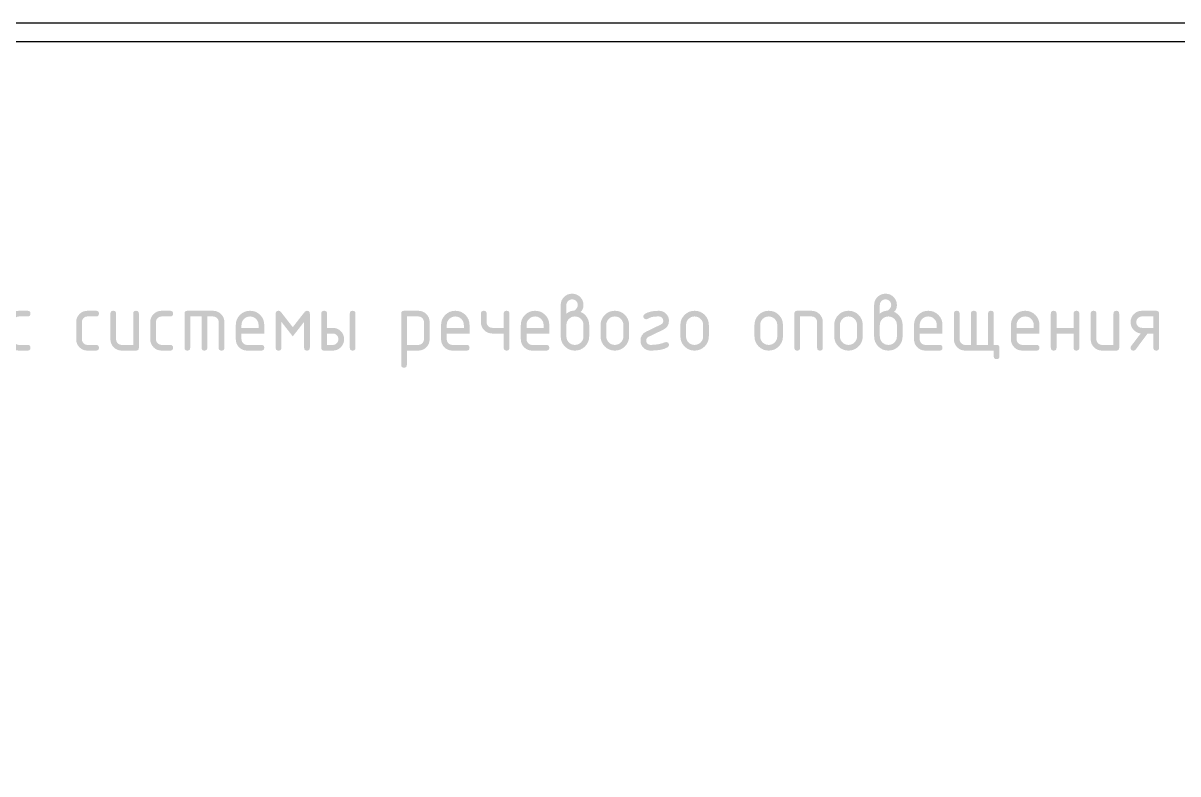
# Model space of a CAD drawing. Header units: millimetres. Extents: x 0 to 420, y 0 to 297.
# Drawn here: x 216.9 to 323, y 227.9 to 296.9 of the extents above; entities that cross this region are included whole.
import ezdxf

# ---------------------------------------------------------------- set-up
doc = ezdxf.new("R2010")
doc.units = ezdxf.units.MM
doc.layers.get('0').update_dxf_attribs({"linetype": 'CONTINUOUS'})

msp = doc.modelspace()

# ---------------------------------------------------------------- hatches: boundary and pattern name
at = {"true_color": 0x000007}
h = msp.add_hatch(color=0, dxfattribs=at)
h.paths.add_polyline_path([(266.849306, 270.226344), (267.012001, 270.340652), (267.167771, 270.422301), (267.31672, 270.47129), (267.45895, 270.48762), (267.538618, 270.498997), (267.615496, 270.533164), (267.689479, 270.590171), (267.760465, 270.670072), (267.8612, 270.840397), (267.894962, 271.010723), (267.885557, 271.117159), (267.857341, 271.21481), (267.810316, 271.303573), (267.74448, 271.383344), (267.664709, 271.44918), (267.575946, 271.496206), (267.478295, 271.524421), (267.371858, 271.533826), (267.266852, 271.524232), (267.170114, 271.495517), (267.081644, 271.447785), (267.001442, 271.38114), (266.934883, 271.300628), (266.88734, 271.212054), (266.858815, 271.115419), (266.849306, 271.010723)], flags=0)
h.paths.add_polyline_path([(268.156238, 270.380684), (268.327192, 270.294281), (268.479594, 270.185554), (268.613497, 270.054502), (268.72895, 269.901127), (268.821641, 269.732661), (268.887976, 269.556341), (268.927853, 269.372167), (268.941168, 269.180137), (268.941168, 268.134482), (268.917208, 267.871328), (268.845395, 267.629155), (268.725833, 267.407859), (268.558625, 267.207337), (268.357285, 267.040939), (268.136049, 266.922084), (267.894867, 266.85077), (267.633686, 266.826999), (267.370532, 266.850873), (267.128359, 266.922497), (266.907063, 267.04187), (266.706542, 267.208991), (266.540143, 267.410107), (266.421288, 267.631429), (266.349974, 267.872904), (266.326203, 268.134482), (266.326203, 271.010723), (266.345229, 271.222088), (266.40234, 271.416348), (266.497588, 271.593556), (266.631025, 271.753761), (266.791739, 271.886242), (266.968782, 271.981), (267.162155, 272.03793), (267.371858, 272.056929), (267.583224, 272.037818), (267.777484, 271.980517), (267.954691, 271.88508), (268.114897, 271.751556), (268.247378, 271.590843), (268.342135, 271.413799), (268.399065, 271.220426), (268.418065, 271.010723), (268.401649, 270.822517), (268.35247, 270.654776), (268.270632, 270.507498)], flags=0)
h.paths.add_polyline_path([(268.418065, 268.134482), (268.418065, 269.180137), (268.403802, 269.336708), (268.361014, 269.481445), (268.289701, 269.614296), (268.189862, 269.735211), (268.069551, 269.835773), (267.936785, 269.907603), (267.791514, 269.950701), (267.633686, 269.965068), (267.475461, 269.950701), (267.329897, 269.907603), (267.197046, 269.835773), (267.076958, 269.735211), (266.977206, 269.614296), (266.906082, 269.481445), (266.863483, 269.336708), (266.849306, 269.180137), (266.849306, 268.134482), (266.863483, 267.976257), (266.906082, 267.830693), (266.977206, 267.697842), (267.076958, 267.577754), (267.197046, 267.478001), (267.329897, 267.406877), (267.475461, 267.364279), (267.633686, 267.350102), (267.791514, 267.364468), (267.936785, 267.407566), (268.069551, 267.479397), (268.189862, 267.579959), (268.289701, 267.700787), (268.361014, 267.833449), (268.403802, 267.977997)], flags=0)
h = msp.add_hatch(color=0, dxfattribs=at)
h.paths.add_polyline_path([(295.641586, 270.226344), (295.80428, 270.340652), (295.96005, 270.422301), (296.108999, 270.47129), (296.25123, 270.48762), (296.330898, 270.498997), (296.407775, 270.533164), (296.481758, 270.590171), (296.552744, 270.670072), (296.653479, 270.840397), (296.687241, 271.010723), (296.677836, 271.117159), (296.649621, 271.21481), (296.602595, 271.303573), (296.536759, 271.383344), (296.456988, 271.44918), (296.368225, 271.496206), (296.270574, 271.524421), (296.164138, 271.533826), (296.059131, 271.524232), (295.962393, 271.495517), (295.873923, 271.447785), (295.793721, 271.38114), (295.727162, 271.300628), (295.679619, 271.212054), (295.651094, 271.115419), (295.641586, 271.010723)], flags=0)
h.paths.add_polyline_path([(296.948517, 270.380684), (297.119471, 270.294281), (297.271874, 270.185554), (297.405776, 270.054502), (297.52123, 269.901127), (297.61392, 269.732661), (297.680255, 269.556341), (297.720132, 269.372167), (297.733448, 269.180137), (297.733448, 268.134482), (297.709487, 267.871328), (297.637674, 267.629155), (297.518112, 267.407859), (297.350904, 267.207337), (297.149564, 267.040939), (296.928329, 266.922084), (296.687146, 266.85077), (296.425965, 266.826999), (296.162811, 266.850873), (295.920638, 266.922497), (295.699343, 267.04187), (295.498821, 267.208991), (295.332423, 267.410107), (295.213567, 267.631429), (295.142253, 267.872904), (295.118482, 268.134482), (295.118482, 271.010723), (295.137508, 271.222088), (295.194619, 271.416348), (295.289867, 271.593556), (295.423304, 271.753761), (295.584018, 271.886242), (295.761062, 271.981), (295.954435, 272.03793), (296.164138, 272.056929), (296.375503, 272.037818), (296.569763, 271.980517), (296.74697, 271.88508), (296.907176, 271.751556), (297.039657, 271.590843), (297.134414, 271.413799), (297.191345, 271.220426), (297.210344, 271.010723), (297.193928, 270.822517), (297.14475, 270.654776), (297.062911, 270.507498)], flags=0)
h.paths.add_polyline_path([(297.210344, 268.134482), (297.210344, 269.180137), (297.196082, 269.336708), (297.153294, 269.481445), (297.08198, 269.614296), (296.982141, 269.735211), (296.86183, 269.835773), (296.729064, 269.907603), (296.583793, 269.950701), (296.425965, 269.965068), (296.26774, 269.950701), (296.122176, 269.907603), (295.989325, 269.835773), (295.869238, 269.735211), (295.769485, 269.614296), (295.698361, 269.481445), (295.655762, 269.336708), (295.641586, 269.180137), (295.641586, 268.134482), (295.655762, 267.976257), (295.698361, 267.830693), (295.769485, 267.697842), (295.869238, 267.577754), (295.989325, 267.478001), (296.122176, 267.406877), (296.26774, 267.364279), (296.425965, 267.350102), (296.583793, 267.364468), (296.729064, 267.407566), (296.86183, 267.479397), (296.982141, 267.579959), (297.08198, 267.700787), (297.153294, 267.833449), (297.196082, 267.977997)], flags=0)
for points in [[(216.048482, 269.441964), (216.048482, 267.873206), (216.058102, 267.769543), (216.086998, 267.673528), (216.135221, 267.585161), (216.202822, 267.504443), (216.283532, 267.436841), (216.371838, 267.388618), (216.46769, 267.359723), (216.571034, 267.350102), (217.355413, 267.350102), (217.469808, 267.333686), (217.551646, 267.284508), (217.600825, 267.202669), (217.61724, 267.088275), (217.600825, 266.973967), (217.551646, 266.892318), (217.469808, 266.843329), (217.355413, 266.826999), (216.571034, 266.826999), (216.359591, 266.845921), (216.165202, 266.902722), (215.987969, 266.997454), (215.827996, 267.130167), (215.695601, 267.29014), (215.601033, 267.467373), (215.544292, 267.661763), (215.525378, 267.873206), (215.525378, 269.441964), (215.544292, 269.653321), (215.601033, 269.847521), (215.695601, 270.024564), (215.827996, 270.184451), (215.987969, 270.316932), (216.165202, 270.41169), (216.359591, 270.46862), (216.571034, 270.48762), (217.355413, 270.48762), (217.469808, 270.47129), (217.551646, 270.422301), (217.600825, 270.340652), (217.61724, 270.226344), (217.600825, 270.112035), (217.551646, 270.030387), (217.469808, 269.981397), (217.355413, 269.965068), (216.571034, 269.965068), (216.466027, 269.955473), (216.369289, 269.926758), (216.280819, 269.879026), (216.200617, 269.812381), (216.134058, 269.731869), (216.086516, 269.643296), (216.05799, 269.546661)], [(222.336638, 269.441964), (222.336638, 267.873206), (222.346258, 267.769543), (222.375154, 267.673528), (222.423376, 267.585161), (222.490978, 267.504443), (222.571688, 267.436841), (222.659994, 267.388618), (222.755845, 267.359723), (222.85919, 267.350102), (223.643569, 267.350102), (223.757963, 267.333686), (223.839802, 267.284508), (223.88898, 267.202669), (223.905396, 267.088275), (223.88898, 266.973967), (223.839802, 266.892318), (223.757963, 266.843329), (223.643569, 266.826999), (222.85919, 266.826999), (222.647747, 266.845921), (222.453357, 266.902722), (222.276124, 266.997454), (222.116151, 267.130167), (221.983756, 267.29014), (221.889189, 267.467373), (221.832448, 267.661763), (221.813534, 267.873206), (221.813534, 269.441964), (221.832448, 269.653321), (221.889189, 269.847521), (221.983756, 270.024564), (222.116151, 270.184451), (222.276124, 270.316932), (222.453357, 270.41169), (222.647747, 270.46862), (222.85919, 270.48762), (223.643569, 270.48762), (223.757963, 270.47129), (223.839802, 270.422301), (223.88898, 270.340652), (223.905396, 270.226344), (223.88898, 270.112035), (223.839802, 270.030387), (223.757963, 269.981397), (223.643569, 269.965068), (222.85919, 269.965068), (222.754183, 269.955473), (222.657445, 269.926758), (222.568975, 269.879026), (222.488773, 269.812381), (222.422214, 269.731869), (222.374671, 269.643296), (222.346146, 269.546661)], [(227.572577, 270.226344), (227.572577, 267.088275), (227.556162, 266.973967), (227.506983, 266.892318), (227.425145, 266.843329), (227.31075, 266.826999), (226.003268, 266.826999), (225.791825, 266.845921), (225.597435, 266.902722), (225.420202, 266.997454), (225.260229, 267.130167), (225.127834, 267.29014), (225.033266, 267.467373), (224.976526, 267.661763), (224.957612, 267.873206), (224.957612, 270.226344), (224.973942, 270.340652), (225.022931, 270.422301), (225.10458, 270.47129), (225.218888, 270.48762), (225.333283, 270.47129), (225.415121, 270.422301), (225.4643, 270.340652), (225.480715, 270.226344), (225.480715, 267.873206), (225.490336, 267.769543), (225.519232, 267.673528), (225.567454, 267.585161), (225.635056, 267.504443), (225.715766, 267.436841), (225.804072, 267.388618), (225.899923, 267.359723), (226.003268, 267.350102), (227.049474, 267.350102), (227.049474, 270.226344), (227.065804, 270.340652), (227.114793, 270.422301), (227.196442, 270.47129), (227.31075, 270.48762), (227.425145, 270.47129), (227.506983, 270.422301), (227.556162, 270.340652)], [(229.144744, 269.441964), (229.144744, 267.873206), (229.154365, 267.769543), (229.18326, 267.673528), (229.231483, 267.585161), (229.299085, 267.504443), (229.379794, 267.436841), (229.468101, 267.388618), (229.563952, 267.359723), (229.667296, 267.350102), (230.451676, 267.350102), (230.56607, 267.333686), (230.647908, 267.284508), (230.697087, 267.202669), (230.713503, 267.088275), (230.697087, 266.973967), (230.647908, 266.892318), (230.56607, 266.843329), (230.451676, 266.826999), (229.667296, 266.826999), (229.455854, 266.845921), (229.261464, 266.902722), (229.084231, 266.997454), (228.924258, 267.130167), (228.791863, 267.29014), (228.697295, 267.467373), (228.640555, 267.661763), (228.621641, 267.873206), (228.621641, 269.441964), (228.640555, 269.653321), (228.697295, 269.847521), (228.791863, 270.024564), (228.924258, 270.184451), (229.084231, 270.316932), (229.261464, 270.41169), (229.455854, 270.46862), (229.667296, 270.48762), (230.451676, 270.48762), (230.56607, 270.47129), (230.647908, 270.422301), (230.697087, 270.340652), (230.713503, 270.226344), (230.697087, 270.112035), (230.647908, 270.030387), (230.56607, 269.981397), (230.451676, 269.965068), (229.667296, 269.965068), (229.56229, 269.955473), (229.465552, 269.926758), (229.377081, 269.879026), (229.29688, 269.812381), (229.23032, 269.731869), (229.182778, 269.643296), (229.154253, 269.546661)], [(232.026995, 270.48762), (234.380684, 270.48762), (234.590068, 270.468508), (234.783278, 270.411207), (234.960261, 270.31577), (235.120966, 270.182246), (235.25449, 270.021541), (235.349927, 269.844558), (235.407228, 269.651349), (235.426339, 269.441964), (235.426339, 267.088275), (235.41001, 266.973967), (235.36102, 266.892318), (235.279372, 266.843329), (235.165063, 266.826999), (235.050437, 266.843329), (234.968624, 266.892318), (234.919575, 266.973967), (234.903236, 267.088275), (234.903236, 269.441964), (234.893831, 269.548314), (234.865616, 269.645776), (234.81859, 269.734349), (234.752754, 269.814035), (234.673069, 269.879956), (234.584496, 269.927171), (234.487034, 269.955576), (234.380684, 269.965068), (233.857581, 269.965068), (233.857581, 267.088275), (233.841165, 266.973967), (233.791986, 266.892318), (233.710148, 266.843329), (233.595754, 266.826999), (233.481445, 266.843329), (233.399797, 266.892318), (233.350807, 266.973967), (233.334478, 267.088275), (233.334478, 269.965068), (232.288822, 269.965068), (232.288822, 267.088275), (232.272406, 266.973967), (232.223228, 266.892318), (232.141389, 266.843329), (232.026995, 266.826999), (231.912687, 266.843329), (231.831038, 266.892318), (231.782049, 266.973967), (231.765719, 267.088275), (231.765719, 270.226344), (231.782049, 270.340652), (231.831038, 270.422301), (231.912687, 270.47129)], [(241.710561, 268.134482), (240.664906, 269.473383), (240.664906, 267.088275), (240.64849, 266.973967), (240.599311, 266.892318), (240.517473, 266.843329), (240.403078, 266.826999), (240.28877, 266.843329), (240.207121, 266.892318), (240.158132, 266.973967), (240.141802, 267.088275), (240.141802, 270.226344), (240.158132, 270.340652), (240.207121, 270.422301), (240.28877, 270.47129), (240.403078, 270.48762), (240.468406, 270.47719), (240.533785, 270.445934), (240.599268, 270.393904), (240.664906, 270.321153), (241.710561, 268.982251), (242.756768, 270.321153), (242.822087, 270.393904), (242.887406, 270.445934), (242.952725, 270.47719), (243.018044, 270.48762), (243.132352, 270.47129), (243.214001, 270.422301), (243.26299, 270.340652), (243.27932, 270.226344), (243.27932, 267.088275), (243.26299, 266.973967), (243.214001, 266.892318), (243.132352, 266.843329), (243.018044, 266.826999), (242.903735, 266.843329), (242.822087, 266.892318), (242.773097, 266.973967), (242.756768, 267.088275), (242.756768, 269.473383)], [(261.613111, 270.226344), (261.613111, 267.088275), (261.596695, 266.973967), (261.547516, 266.892318), (261.465678, 266.843329), (261.351284, 266.826999), (261.236975, 266.843329), (261.155326, 266.892318), (261.106337, 266.973967), (261.090007, 267.088275), (261.090007, 268.395758), (260.043801, 268.395758), (259.83576, 268.414568), (259.643274, 268.470998), (259.466394, 268.56505), (259.305172, 268.696721), (259.170693, 268.854946), (259.074764, 269.028622), (259.017283, 269.217697), (258.998145, 269.42212), (258.998145, 270.226344), (259.014475, 270.340652), (259.063465, 270.422301), (259.145113, 270.47129), (259.259422, 270.48762), (259.373816, 270.47129), (259.455654, 270.422301), (259.504833, 270.340652), (259.521249, 270.226344), (259.521249, 269.441964), (259.530869, 269.338611), (259.559765, 269.2427), (259.607988, 269.15423), (259.675589, 269.073201), (259.756299, 269.0056), (259.844605, 268.957377), (259.940457, 268.928481), (260.043801, 268.918861), (261.090007, 268.918861), (261.090007, 270.226344), (261.106337, 270.340652), (261.155326, 270.422301), (261.236975, 270.47129), (261.351284, 270.48762), (261.465678, 270.47129), (261.547516, 270.422301), (261.596695, 270.340652)], [(276.007399, 267.611378), (276.121793, 267.595049), (276.203631, 267.546059), (276.25281, 267.46441), (276.269226, 267.350102), (276.260036, 267.279013), (276.232501, 267.216295), (276.186673, 267.162052), (276.122603, 267.116387), (275.83672, 266.98978), (275.482573, 266.899346), (275.060109, 266.845086), (274.569278, 266.826999), (274.386145, 266.843656), (274.21712, 266.893696), (274.062255, 266.977222), (273.9216, 267.094338), (273.804484, 267.234993), (273.720958, 267.389859), (273.670918, 267.558884), (273.654261, 267.742016), (273.686929, 268.009287), (273.784967, 268.236456), (273.948429, 268.423525), (274.177364, 268.570493), (275.532251, 269.223683), (275.625665, 269.283938), (275.692517, 269.362176), (275.732704, 269.458397), (275.746123, 269.572602), (275.717253, 269.723015), (275.630919, 269.849864), (275.50407, 269.936198), (275.353657, 269.965068), (275.144264, 269.961562), (274.964224, 269.95108), (274.813535, 269.933674), (274.692199, 269.909395), (274.504648, 269.844007), (274.299734, 269.735211), (274.177364, 269.70324), (274.080143, 269.723084), (273.994912, 269.782615), (273.93538, 269.867847), (273.915537, 269.965068), (273.950263, 270.093363), (274.054443, 270.194373), (274.307752, 270.322513), (274.608759, 270.41417), (274.957411, 270.46924), (275.353657, 270.48762), (275.536712, 270.470885), (275.705608, 270.420716), (275.860448, 270.337164), (276.001335, 270.22028), (276.118537, 270.079393), (276.202253, 269.924553), (276.252483, 269.755657), (276.269226, 269.572602), (276.236265, 269.30534), (276.137416, 269.078231), (275.972732, 268.891326), (275.742264, 268.744677), (274.398952, 268.098653), (274.302007, 268.036107), (274.232761, 267.955888), (274.191213, 267.857892), (274.177364, 267.742016), (274.205958, 267.591603), (274.292017, 267.464755), (274.418452, 267.378697), (274.569278, 267.350102), (274.939479, 267.365192), (275.286064, 267.41046), (275.608982, 267.485908), (275.90818, 267.591535)], [(287.790425, 267.088275), (287.790425, 270.226344), (287.806755, 270.340652), (287.855744, 270.422301), (287.937393, 270.47129), (288.051701, 270.48762), (289.359183, 270.48762), (289.568886, 270.468508), (289.76226, 270.411207), (289.939303, 270.31577), (290.100017, 270.182246), (290.23354, 270.021541), (290.328978, 269.844558), (290.386278, 269.651349), (290.40539, 269.441964), (290.40539, 267.088275), (290.388974, 266.973967), (290.339795, 266.892318), (290.257957, 266.843329), (290.143563, 266.826999), (290.029255, 266.843329), (289.947606, 266.892318), (289.898617, 266.973967), (289.882287, 267.088275), (289.882287, 269.441964), (289.872882, 269.548314), (289.844666, 269.645776), (289.797641, 269.734349), (289.731805, 269.814035), (289.652034, 269.879956), (289.563271, 269.927171), (289.46562, 269.955576), (289.359183, 269.965068), (288.313528, 269.965068), (288.313528, 267.088275), (288.297112, 266.973967), (288.247933, 266.892318), (288.166095, 266.843329), (288.051701, 266.826999), (287.937393, 266.843329), (287.855744, 266.892318), (287.806755, 266.973967)], [(306.107161, 266.826999), (303.492195, 266.826999), (303.280752, 266.846024), (303.086363, 266.903136), (302.90913, 266.998384), (302.749157, 267.131821), (302.616762, 267.292543), (302.522194, 267.469647), (302.465453, 267.663184), (302.44654, 267.873206), (302.44654, 270.226344), (302.46287, 270.340652), (302.511859, 270.422301), (302.593508, 270.47129), (302.707816, 270.48762), (302.82221, 270.47129), (302.904049, 270.422301), (302.953227, 270.340652), (302.969643, 270.226344), (302.969643, 267.873206), (302.979264, 267.769543), (303.008159, 267.673528), (303.056382, 267.585161), (303.123983, 267.504443), (303.204693, 267.436841), (303.293, 267.388618), (303.388851, 267.359723), (303.492195, 267.350102), (304.015299, 267.350102), (304.015299, 270.226344), (304.031628, 270.340652), (304.080618, 270.422301), (304.162266, 270.47129), (304.276575, 270.48762), (304.390969, 270.47129), (304.472807, 270.422301), (304.521986, 270.340652), (304.538402, 270.226344), (304.538402, 267.350102), (305.584057, 267.350102), (305.584057, 270.226344), (305.600396, 270.340652), (305.649445, 270.422301), (305.731258, 270.47129), (305.845884, 270.48762), (305.960193, 270.47129), (306.041841, 270.422301), (306.090831, 270.340652), (306.107161, 270.226344), (306.107161, 267.350102), (306.368437, 267.350102), (306.482831, 267.333686), (306.564669, 267.284508), (306.613848, 267.202669), (306.630264, 267.088275), (306.630264, 266.303896), (306.613848, 266.189587), (306.564669, 266.107939), (306.482831, 266.058949), (306.368437, 266.04262), (306.254128, 266.058949), (306.17248, 266.107939), (306.12349, 266.189587), (306.107161, 266.303896)], [(311.873802, 268.395758), (311.873802, 267.088275), (311.857386, 266.973967), (311.808207, 266.892318), (311.726369, 266.843329), (311.611974, 266.826999), (311.497666, 266.843329), (311.416017, 266.892318), (311.367028, 266.973967), (311.350698, 267.088275), (311.350698, 270.226344), (311.367028, 270.340652), (311.416017, 270.422301), (311.497666, 270.47129), (311.611974, 270.48762), (311.726369, 270.47129), (311.808207, 270.422301), (311.857386, 270.340652), (311.873802, 270.226344), (311.873802, 268.918861), (313.44256, 268.918861), (313.44256, 270.226344), (313.45889, 270.340652), (313.507879, 270.422301), (313.589528, 270.47129), (313.703836, 270.48762), (313.818231, 270.47129), (313.900069, 270.422301), (313.949248, 270.340652), (313.965664, 270.226344), (313.965664, 267.088275), (313.949248, 266.973967), (313.900069, 266.892318), (313.818231, 266.843329), (313.703836, 266.826999), (313.589528, 266.843329), (313.507879, 266.892318), (313.45889, 266.973967), (313.44256, 267.088275), (313.44256, 268.395758)], [(317.629692, 270.226344), (317.629692, 267.088275), (317.613277, 266.973967), (317.564098, 266.892318), (317.48226, 266.843329), (317.367865, 266.826999), (316.060383, 266.826999), (315.84894, 266.845921), (315.65455, 266.902722), (315.477317, 266.997454), (315.317344, 267.130167), (315.184949, 267.29014), (315.090382, 267.467373), (315.033641, 267.661763), (315.014727, 267.873206), (315.014727, 270.226344), (315.031057, 270.340652), (315.080046, 270.422301), (315.161695, 270.47129), (315.276003, 270.48762), (315.390398, 270.47129), (315.472236, 270.422301), (315.521415, 270.340652), (315.537831, 270.226344), (315.537831, 267.873206), (315.547451, 267.769543), (315.576347, 267.673528), (315.624569, 267.585161), (315.692171, 267.504443), (315.772881, 267.436841), (315.861187, 267.388618), (315.957038, 267.359723), (316.060383, 267.350102), (317.106589, 267.350102), (317.106589, 270.226344), (317.122919, 270.340652), (317.171908, 270.422301), (317.253557, 270.47129), (317.367865, 270.48762), (317.48226, 270.47129), (317.564098, 270.422301), (317.613277, 270.340652)]]:
    msp.add_hatch(color=0, dxfattribs=at).paths.add_polyline_path(points, flags=0)
h = msp.add_hatch(color=0, dxfattribs=at)
h.paths.add_polyline_path([(237.785256, 269.965068), (237.628453, 269.950701), (237.483741, 269.907603), (237.351019, 269.835773), (237.230182, 269.735211), (237.129706, 269.614296), (237.058065, 269.481445), (237.015157, 269.336708), (237.000877, 269.180137), (237.000877, 268.918861), (238.569636, 268.918861), (238.569636, 269.180137), (238.555269, 269.336708), (238.512171, 269.481445), (238.440341, 269.614296), (238.339779, 269.735211), (238.218873, 269.835773), (238.086082, 269.907603), (237.941509, 269.950701)], flags=0)
h.paths.add_polyline_path([(237.000877, 268.395758), (237.000877, 267.873206), (237.010497, 267.769543), (237.039393, 267.673528), (237.087616, 267.585161), (237.155217, 267.504443), (237.235927, 267.436841), (237.324234, 267.388618), (237.420085, 267.359723), (237.523429, 267.350102), (238.830912, 267.350102), (238.945306, 267.333686), (239.027144, 267.284508), (239.076323, 267.202669), (239.092739, 267.088275), (239.076323, 266.973967), (239.027144, 266.892318), (238.945306, 266.843329), (238.830912, 266.826999), (237.523429, 266.826999), (237.311986, 266.845921), (237.117597, 266.902722), (236.940364, 266.997454), (236.780391, 267.130167), (236.647996, 267.29014), (236.553428, 267.467373), (236.496687, 267.661763), (236.477774, 267.873206), (236.477774, 269.180137), (236.501648, 269.441396), (236.573272, 269.682707), (236.692644, 269.903969), (236.859766, 270.105076), (237.060882, 270.272284), (237.282203, 270.391846), (237.523679, 270.463659), (237.785256, 270.48762), (238.049753, 270.463952), (238.29265, 270.392948), (238.514049, 270.274609), (238.714054, 270.108935), (238.879729, 269.90893), (238.998068, 269.687531), (239.069071, 269.444634), (239.092739, 269.180137), (239.092739, 268.395758)], flags=0)
h = msp.add_hatch(color=0, dxfattribs=at)
h.paths.add_polyline_path([(246.425768, 267.873206), (246.406768, 267.661763), (246.349838, 267.467373), (246.255081, 267.29014), (246.1226, 267.130167), (245.962394, 266.997454), (245.785187, 266.902722), (245.590927, 266.845921), (245.379562, 266.826999), (244.595182, 266.826999), (244.480874, 266.843329), (244.399225, 266.892318), (244.350236, 266.973967), (244.333906, 267.088275), (244.333906, 270.226344), (244.350236, 270.340652), (244.399225, 270.422301), (244.480874, 270.47129), (244.595182, 270.48762), (244.709577, 270.47129), (244.791415, 270.422301), (244.840594, 270.340652), (244.857009, 270.226344), (244.857009, 268.918861), (245.379562, 268.918861), (245.590927, 268.899861), (245.785187, 268.842931), (245.962394, 268.748174), (246.1226, 268.615693), (246.255081, 268.455496), (246.349838, 268.278349), (246.406768, 268.084252)], flags=0)
h.paths.add_polyline_path([(245.902665, 267.873206), (245.89326, 267.979556), (245.865044, 268.077017), (245.818019, 268.165591), (245.752183, 268.245276), (245.672412, 268.311112), (245.583649, 268.358137), (245.485998, 268.386353), (245.379562, 268.395758), (244.857009, 268.395758), (244.857009, 267.350102), (245.379562, 267.350102), (245.484568, 267.359611), (245.581306, 267.388136), (245.669776, 267.435678), (245.749978, 267.502238), (245.816624, 267.582526), (245.864355, 267.671185), (245.89307, 267.768113)], flags=0)
h.paths.add_polyline_path([(246.948871, 270.226344), (246.965201, 270.340652), (247.01419, 270.422301), (247.095839, 270.47129), (247.210148, 270.48762), (247.324456, 270.47129), (247.406105, 270.422301), (247.455094, 270.340652), (247.471424, 270.226344), (247.471424, 267.088275), (247.455094, 266.973967), (247.406105, 266.892318), (247.324456, 266.843329), (247.210148, 266.826999), (247.095839, 266.843329), (247.01419, 266.892318), (246.965201, 266.973967), (246.948871, 267.088275)], flags=0)
h = msp.add_hatch(color=0, dxfattribs=at)
h.paths.add_polyline_path([(251.670088, 270.226344), (251.686418, 270.340652), (251.735407, 270.422301), (251.817056, 270.47129), (251.931364, 270.48762), (253.238847, 270.48762), (253.450212, 270.46862), (253.644472, 270.41169), (253.821679, 270.316932), (253.981885, 270.184451), (254.114366, 270.024564), (254.209123, 269.847521), (254.266054, 269.653321), (254.285053, 269.441964), (254.285053, 267.873206), (254.266054, 267.663184), (254.209123, 267.469647), (254.114366, 267.292543), (253.981885, 267.131821), (253.821679, 266.998384), (253.644472, 266.903136), (253.450212, 266.846024), (253.238847, 266.826999), (252.193191, 266.826999), (252.193191, 265.519516), (252.176775, 265.405208), (252.127597, 265.323559), (252.045758, 265.27457), (251.931364, 265.25824), (251.817056, 265.27457), (251.735407, 265.323559), (251.686418, 265.405208), (251.670088, 265.519516)], flags=0)
h.paths.add_polyline_path([(252.193191, 269.965068), (252.193191, 267.350102), (253.238847, 267.350102), (253.343543, 267.359611), (253.440178, 267.388136), (253.528751, 267.435678), (253.609263, 267.502238), (253.675909, 267.582526), (253.72364, 267.671185), (253.752355, 267.768113), (253.76195, 267.873206), (253.76195, 269.441964), (253.752545, 269.548314), (253.72433, 269.645776), (253.677304, 269.734349), (253.611468, 269.814035), (253.531697, 269.879956), (253.442934, 269.927171), (253.345283, 269.955576), (253.238847, 269.965068)], flags=0)
h = msp.add_hatch(color=0, dxfattribs=at)
h.paths.add_polyline_path([(256.641599, 269.965068), (256.484796, 269.950701), (256.340085, 269.907603), (256.207362, 269.835773), (256.086526, 269.735211), (255.986049, 269.614296), (255.914409, 269.481445), (255.8715, 269.336708), (255.85722, 269.180137), (255.85722, 268.918861), (257.425979, 268.918861), (257.425979, 269.180137), (257.411613, 269.336708), (257.368515, 269.481445), (257.296684, 269.614296), (257.196122, 269.735211), (257.075216, 269.835773), (256.942425, 269.907603), (256.797852, 269.950701)], flags=0)
h.paths.add_polyline_path([(255.85722, 268.395758), (255.85722, 267.873206), (255.86684, 267.769543), (255.895736, 267.673528), (255.943959, 267.585161), (256.01156, 267.504443), (256.09227, 267.436841), (256.180577, 267.388618), (256.276428, 267.359723), (256.379772, 267.350102), (257.687255, 267.350102), (257.801649, 267.333686), (257.883487, 267.284508), (257.932666, 267.202669), (257.949082, 267.088275), (257.932666, 266.973967), (257.883487, 266.892318), (257.801649, 266.843329), (257.687255, 266.826999), (256.379772, 266.826999), (256.168329, 266.845921), (255.97394, 266.902722), (255.796707, 266.997454), (255.636734, 267.130167), (255.504339, 267.29014), (255.409771, 267.467373), (255.35303, 267.661763), (255.334117, 267.873206), (255.334117, 269.180137), (255.357991, 269.441396), (255.429615, 269.682707), (255.548987, 269.903969), (255.716109, 270.105076), (255.917225, 270.272284), (256.138547, 270.391846), (256.380022, 270.463659), (256.641599, 270.48762), (256.906097, 270.463952), (257.148993, 270.392948), (257.370392, 270.274609), (257.570397, 270.108935), (257.736072, 269.90893), (257.854411, 269.687531), (257.925414, 269.444634), (257.949082, 269.180137), (257.949082, 268.395758)], flags=0)
h = msp.add_hatch(color=0, dxfattribs=at)
h.paths.add_polyline_path([(263.969657, 269.965068), (263.812853, 269.950701), (263.668142, 269.907603), (263.53542, 269.835773), (263.414583, 269.735211), (263.314107, 269.614296), (263.242466, 269.481445), (263.199557, 269.336708), (263.185278, 269.180137), (263.185278, 268.918861), (264.754036, 268.918861), (264.754036, 269.180137), (264.73967, 269.336708), (264.696572, 269.481445), (264.624742, 269.614296), (264.524179, 269.735211), (264.403274, 269.835773), (264.270483, 269.907603), (264.125909, 269.950701)], flags=0)
h.paths.add_polyline_path([(263.185278, 268.395758), (263.185278, 267.873206), (263.194898, 267.769543), (263.223794, 267.673528), (263.272016, 267.585161), (263.339618, 267.504443), (263.420328, 267.436841), (263.508634, 267.388618), (263.604485, 267.359723), (263.70783, 267.350102), (265.015312, 267.350102), (265.129707, 267.333686), (265.211545, 267.284508), (265.260724, 267.202669), (265.27714, 267.088275), (265.260724, 266.973967), (265.211545, 266.892318), (265.129707, 266.843329), (265.015312, 266.826999), (263.70783, 266.826999), (263.496387, 266.845921), (263.301997, 266.902722), (263.124764, 266.997454), (262.964791, 267.130167), (262.832396, 267.29014), (262.737829, 267.467373), (262.681088, 267.661763), (262.662174, 267.873206), (262.662174, 269.180137), (262.686049, 269.441396), (262.757672, 269.682707), (262.877045, 269.903969), (263.044166, 270.105076), (263.245283, 270.272284), (263.466604, 270.391846), (263.708079, 270.463659), (263.969657, 270.48762), (264.234154, 270.463952), (264.477051, 270.392948), (264.69845, 270.274609), (264.898455, 270.108935), (265.064129, 269.90893), (265.182468, 269.687531), (265.253472, 269.444634), (265.27714, 269.180137), (265.27714, 268.395758)], flags=0)
h = msp.add_hatch(color=0, dxfattribs=at)
h.paths.add_polyline_path([(269.990232, 268.134482), (269.990232, 269.180137), (270.014106, 269.441396), (270.08573, 269.682707), (270.205102, 269.903969), (270.372224, 270.105076), (270.57334, 270.272284), (270.794662, 270.391846), (271.036137, 270.463659), (271.297714, 270.48762), (271.562212, 270.463952), (271.805108, 270.392948), (272.026507, 270.274609), (272.226512, 270.108935), (272.392187, 269.90893), (272.510526, 269.687531), (272.581529, 269.444634), (272.605197, 269.180137), (272.605197, 268.134482), (272.581236, 267.872904), (272.509423, 267.631429), (272.389861, 267.410107), (272.222654, 267.208991), (272.021314, 267.04187), (271.800078, 266.922497), (271.558896, 266.850873), (271.297714, 266.826999), (271.036137, 266.850873), (270.794662, 266.922497), (270.57334, 267.04187), (270.372224, 267.208991), (270.205102, 267.410107), (270.08573, 267.631429), (270.014106, 267.872904)], flags=0)
h.paths.add_polyline_path([(272.082094, 268.134482), (272.082094, 269.180137), (272.067728, 269.336708), (272.02463, 269.481445), (271.952799, 269.614296), (271.852237, 269.735211), (271.731331, 269.835773), (271.59854, 269.907603), (271.453967, 269.950701), (271.297714, 269.965068), (271.140911, 269.950701), (270.9962, 269.907603), (270.863477, 269.835773), (270.742641, 269.735211), (270.642164, 269.614296), (270.570524, 269.481445), (270.527615, 269.336708), (270.513335, 269.180137), (270.513335, 268.134482), (270.527512, 267.976257), (270.57011, 267.830693), (270.641234, 267.697842), (270.740987, 267.577754), (270.861074, 267.478001), (270.993926, 267.406877), (271.13949, 267.364279), (271.297714, 267.350102), (271.453967, 267.364468), (271.59854, 267.407566), (271.731331, 267.479397), (271.852237, 267.579959), (271.952799, 267.700787), (272.02463, 267.833449), (272.067728, 267.977997)], flags=0)
h = msp.add_hatch(color=0, dxfattribs=at)
h.paths.add_polyline_path([(277.318289, 268.134482), (277.318289, 269.180137), (277.342164, 269.441396), (277.413787, 269.682707), (277.53316, 269.903969), (277.700282, 270.105076), (277.901398, 270.272284), (278.122719, 270.391846), (278.364194, 270.463659), (278.625772, 270.48762), (278.890269, 270.463952), (279.133166, 270.392948), (279.354565, 270.274609), (279.55457, 270.108935), (279.720244, 269.90893), (279.838583, 269.687531), (279.909587, 269.444634), (279.933255, 269.180137), (279.933255, 268.134482), (279.909294, 267.872904), (279.837481, 267.631429), (279.717919, 267.410107), (279.550711, 267.208991), (279.349371, 267.04187), (279.128136, 266.922497), (278.886953, 266.850873), (278.625772, 266.826999), (278.364194, 266.850873), (278.122719, 266.922497), (277.901398, 267.04187), (277.700282, 267.208991), (277.53316, 267.410107), (277.413787, 267.631429), (277.342164, 267.872904)], flags=0)
h.paths.add_polyline_path([(279.410151, 268.134482), (279.410151, 269.180137), (279.395785, 269.336708), (279.352687, 269.481445), (279.280857, 269.614296), (279.180295, 269.735211), (279.059389, 269.835773), (278.926598, 269.907603), (278.782024, 269.950701), (278.625772, 269.965068), (278.468968, 269.950701), (278.324257, 269.907603), (278.191535, 269.835773), (278.070698, 269.735211), (277.970222, 269.614296), (277.898581, 269.481445), (277.855673, 269.336708), (277.841393, 269.180137), (277.841393, 268.134482), (277.855569, 267.976257), (277.898168, 267.830693), (277.969292, 267.697842), (278.069045, 267.577754), (278.189132, 267.478001), (278.321983, 267.406877), (278.467547, 267.364279), (278.625772, 267.350102), (278.782024, 267.364468), (278.926598, 267.407566), (279.059389, 267.479397), (279.180295, 267.579959), (279.280857, 267.700787), (279.352687, 267.833449), (279.395785, 267.977997)], flags=0)
h = msp.add_hatch(color=0, dxfattribs=at)
h.paths.add_polyline_path([(284.126396, 268.134482), (284.126396, 269.180137), (284.150271, 269.441396), (284.221894, 269.682707), (284.341267, 269.903969), (284.508388, 270.105076), (284.709504, 270.272284), (284.930826, 270.391846), (285.172301, 270.463659), (285.433879, 270.48762), (285.698376, 270.463952), (285.941272, 270.392948), (286.162671, 270.274609), (286.362676, 270.108935), (286.528351, 269.90893), (286.64669, 269.687531), (286.717693, 269.444634), (286.741361, 269.180137), (286.741361, 268.134482), (286.717401, 267.872904), (286.645588, 267.631429), (286.526026, 267.410107), (286.358818, 267.208991), (286.157478, 267.04187), (285.936242, 266.922497), (285.69506, 266.850873), (285.433879, 266.826999), (285.172301, 266.850873), (284.930826, 266.922497), (284.709504, 267.04187), (284.508388, 267.208991), (284.341267, 267.410107), (284.221894, 267.631429), (284.150271, 267.872904)], flags=0)
h.paths.add_polyline_path([(286.218258, 268.134482), (286.218258, 269.180137), (286.203892, 269.336708), (286.160794, 269.481445), (286.088964, 269.614296), (285.988401, 269.735211), (285.867496, 269.835773), (285.734704, 269.907603), (285.590131, 269.950701), (285.433879, 269.965068), (285.277075, 269.950701), (285.132364, 269.907603), (284.999642, 269.835773), (284.878805, 269.735211), (284.778329, 269.614296), (284.706688, 269.481445), (284.663779, 269.336708), (284.649499, 269.180137), (284.649499, 268.134482), (284.663676, 267.976257), (284.706274, 267.830693), (284.777398, 267.697842), (284.877151, 267.577754), (284.997239, 267.478001), (285.13009, 267.406877), (285.275654, 267.364279), (285.433879, 267.350102), (285.590131, 267.364468), (285.734704, 267.407566), (285.867496, 267.479397), (285.988401, 267.579959), (286.088964, 267.700787), (286.160794, 267.833449), (286.203892, 267.977997)], flags=0)
h = msp.add_hatch(color=0, dxfattribs=at)
h.paths.add_polyline_path([(291.454454, 268.134482), (291.454454, 269.180137), (291.478328, 269.441396), (291.549952, 269.682707), (291.669324, 269.903969), (291.836446, 270.105076), (292.037562, 270.272284), (292.258883, 270.391846), (292.500359, 270.463659), (292.761936, 270.48762), (293.026433, 270.463952), (293.26933, 270.392948), (293.490729, 270.274609), (293.690734, 270.108935), (293.856409, 269.90893), (293.974748, 269.687531), (294.045751, 269.444634), (294.069419, 269.180137), (294.069419, 268.134482), (294.045458, 267.872904), (293.973645, 267.631429), (293.854083, 267.410107), (293.686875, 267.208991), (293.485535, 267.04187), (293.2643, 266.922497), (293.023117, 266.850873), (292.761936, 266.826999), (292.500359, 266.850873), (292.258883, 266.922497), (292.037562, 267.04187), (291.836446, 267.208991), (291.669324, 267.410107), (291.549952, 267.631429), (291.478328, 267.872904)], flags=0)
h.paths.add_polyline_path([(293.546316, 268.134482), (293.546316, 269.180137), (293.531949, 269.336708), (293.488851, 269.481445), (293.417021, 269.614296), (293.316459, 269.735211), (293.195553, 269.835773), (293.062762, 269.907603), (292.918188, 269.950701), (292.761936, 269.965068), (292.605133, 269.950701), (292.460421, 269.907603), (292.327699, 269.835773), (292.206862, 269.735211), (292.106386, 269.614296), (292.034745, 269.481445), (291.991837, 269.336708), (291.977557, 269.180137), (291.977557, 268.134482), (291.991733, 267.976257), (292.034332, 267.830693), (292.105456, 267.697842), (292.205209, 267.577754), (292.325296, 267.478001), (292.458148, 267.406877), (292.603712, 267.364279), (292.761936, 267.350102), (292.918188, 267.364468), (293.062762, 267.407566), (293.195553, 267.479397), (293.316459, 267.579959), (293.417021, 267.700787), (293.488851, 267.833449), (293.531949, 267.977997)], flags=0)
h = msp.add_hatch(color=0, dxfattribs=at)
h.paths.add_polyline_path([(300.089994, 269.965068), (299.93319, 269.950701), (299.788479, 269.907603), (299.655757, 269.835773), (299.53492, 269.735211), (299.434444, 269.614296), (299.362803, 269.481445), (299.319894, 269.336708), (299.305614, 269.180137), (299.305614, 268.918861), (300.874373, 268.918861), (300.874373, 269.180137), (300.860007, 269.336708), (300.816909, 269.481445), (300.745079, 269.614296), (300.644516, 269.735211), (300.523611, 269.835773), (300.390819, 269.907603), (300.246246, 269.950701)], flags=0)
h.paths.add_polyline_path([(299.305614, 268.395758), (299.305614, 267.873206), (299.315235, 267.769543), (299.344131, 267.673528), (299.392353, 267.585161), (299.459955, 267.504443), (299.540665, 267.436841), (299.628971, 267.388618), (299.724822, 267.359723), (299.828166, 267.350102), (301.135649, 267.350102), (301.250043, 267.333686), (301.331882, 267.284508), (301.38106, 267.202669), (301.397476, 267.088275), (301.38106, 266.973967), (301.331882, 266.892318), (301.250043, 266.843329), (301.135649, 266.826999), (299.828166, 266.826999), (299.616724, 266.845921), (299.422334, 266.902722), (299.245101, 266.997454), (299.085128, 267.130167), (298.952733, 267.29014), (298.858165, 267.467373), (298.801425, 267.661763), (298.782511, 267.873206), (298.782511, 269.180137), (298.806386, 269.441396), (298.878009, 269.682707), (298.997382, 269.903969), (299.164503, 270.105076), (299.365619, 270.272284), (299.586941, 270.391846), (299.828416, 270.463659), (300.089994, 270.48762), (300.354491, 270.463952), (300.597387, 270.392948), (300.818786, 270.274609), (301.018791, 270.108935), (301.184466, 269.90893), (301.302805, 269.687531), (301.373809, 269.444634), (301.397476, 269.180137), (301.397476, 268.395758)], flags=0)
h = msp.add_hatch(color=0, dxfattribs=at)
h.paths.add_polyline_path([(308.994152, 269.965068), (308.837349, 269.950701), (308.692638, 269.907603), (308.559915, 269.835773), (308.439079, 269.735211), (308.338602, 269.614296), (308.266962, 269.481445), (308.224053, 269.336708), (308.209773, 269.180137), (308.209773, 268.918861), (309.778532, 268.918861), (309.778532, 269.180137), (309.764166, 269.336708), (309.721067, 269.481445), (309.649237, 269.614296), (309.548675, 269.735211), (309.427769, 269.835773), (309.294978, 269.907603), (309.150405, 269.950701)], flags=0)
h.paths.add_polyline_path([(308.209773, 268.395758), (308.209773, 267.873206), (308.219393, 267.769543), (308.248289, 267.673528), (308.296512, 267.585161), (308.364113, 267.504443), (308.444823, 267.436841), (308.53313, 267.388618), (308.628981, 267.359723), (308.732325, 267.350102), (310.039808, 267.350102), (310.154202, 267.333686), (310.23604, 267.284508), (310.285219, 267.202669), (310.301635, 267.088275), (310.285219, 266.973967), (310.23604, 266.892318), (310.154202, 266.843329), (310.039808, 266.826999), (308.732325, 266.826999), (308.520882, 266.845921), (308.326493, 266.902722), (308.14926, 266.997454), (307.989287, 267.130167), (307.856892, 267.29014), (307.762324, 267.467373), (307.705583, 267.661763), (307.68667, 267.873206), (307.68667, 269.180137), (307.710544, 269.441396), (307.782168, 269.682707), (307.90154, 269.903969), (308.068662, 270.105076), (308.269778, 270.272284), (308.491099, 270.391846), (308.732575, 270.463659), (308.994152, 270.48762), (309.25865, 270.463952), (309.501546, 270.392948), (309.722945, 270.274609), (309.92295, 270.108935), (310.088625, 269.90893), (310.206964, 269.687531), (310.277967, 269.444634), (310.301635, 269.180137), (310.301635, 268.395758)], flags=0)
h = msp.add_hatch(color=0, dxfattribs=at)
h.paths.add_polyline_path([(319.609759, 268.404026), (319.416394, 268.44299), (319.240651, 268.512753), (319.082581, 268.613315), (318.942237, 268.744677), (318.826886, 268.898044), (318.744557, 269.065415), (318.695198, 269.246739), (318.678756, 269.441964), (318.69767, 269.653321), (318.75441, 269.847521), (318.848978, 270.024564), (318.981373, 270.184451), (319.141346, 270.316932), (319.318579, 270.41169), (319.512969, 270.46862), (319.724411, 270.48762), (321.031894, 270.48762), (321.146288, 270.47129), (321.228127, 270.422301), (321.277305, 270.340652), (321.293721, 270.226344), (321.293721, 267.088275), (321.277305, 266.973967), (321.228127, 266.892318), (321.146288, 266.843329), (321.031894, 266.826999), (320.917586, 266.843329), (320.835937, 266.892318), (320.786948, 266.973967), (320.770618, 267.088275), (320.770618, 268.395758), (320.239798, 268.395758), (319.150045, 266.933935), (319.057854, 266.853595), (318.940032, 266.826999), (318.825724, 266.843329), (318.744075, 266.892318), (318.695086, 266.973967), (318.678756, 267.088275), (318.691572, 267.173438), (318.730019, 267.247025)], flags=0)
h.paths.add_polyline_path([(319.201859, 269.441964), (319.21148, 269.338611), (319.240375, 269.2427), (319.288598, 269.15423), (319.3562, 269.073201), (319.43691, 269.0056), (319.525216, 268.957377), (319.621067, 268.928481), (319.724411, 268.918861), (320.770618, 268.918861), (320.770618, 269.965068), (319.724411, 269.965068), (319.619405, 269.955473), (319.522667, 269.926758), (319.434197, 269.879026), (319.353995, 269.812381), (319.287435, 269.731869), (319.239893, 269.643296), (319.211368, 269.546661)], flags=0)

# ---------------------------------------------------------------- linework, layer by layer
at = {"color": 0, "true_color": 0x000007}
for points in [[(0.211668, 0), (420.073667, 0), (420.073667, 296.925999), (0.211668, 296.925999)], [(7.239002, 1.735667), (418.338, 1.735667), (418.338, 295.190332), (7.239002, 295.190332)]]:
    msp.add_lwpolyline(points, close=True, dxfattribs=at)

doc.saveas('drawing.dxf')
